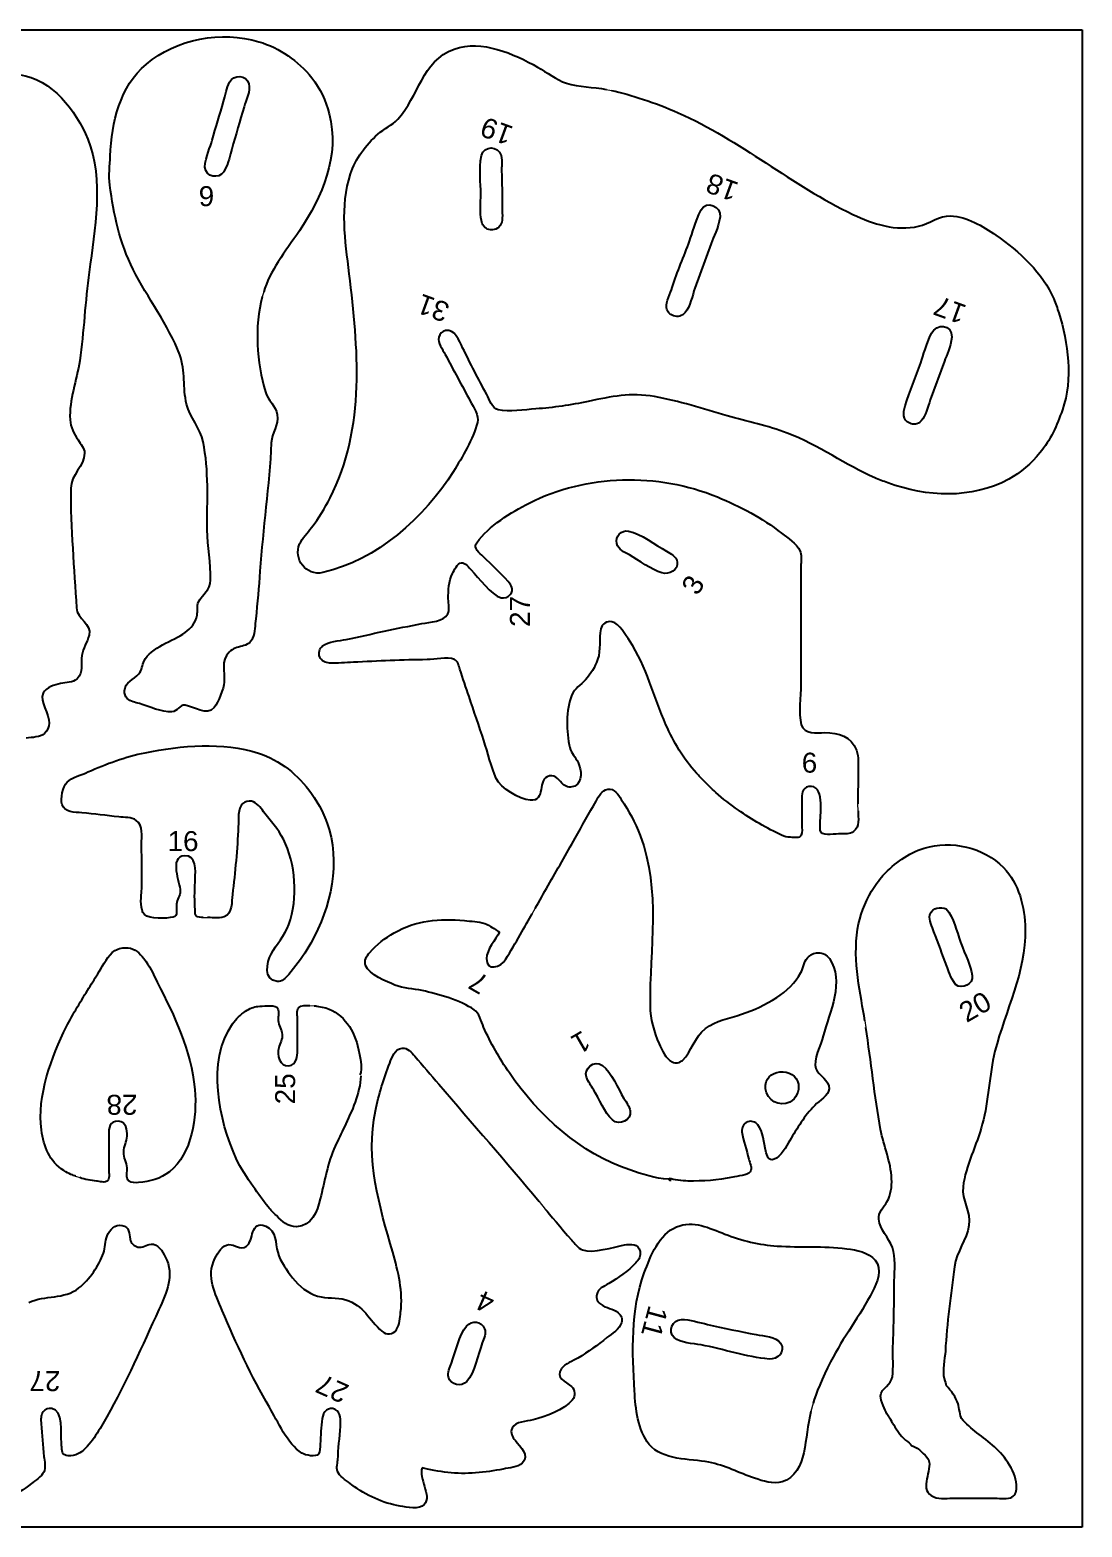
# Model space of a CAD drawing. Header units: millimetres. Extents: x 0 to 315, y 0 to 225.
# Drawn here: x 156.9 to 315, y 0 to 225 of the extents above; entities that cross this region are included whole.
import ezdxf
from ezdxf.enums import TextEntityAlignment as Align

# ---------------------------------------------------------------- set-up
doc = ezdxf.new("R2010")
doc.units = ezdxf.units.MM
doc.layers.add('Cut', color=7, linetype='Continuous', true_color=0xffffff)
doc.layers.add('Stege', color=5, linetype='Continuous', lineweight=15, true_color=0x0000ff)
doc.layers.add('Text', color=1, linetype='Continuous', lineweight=25, true_color=0xff0000)
doc.styles.add('textstyle19', font='')
doc.styles.add('textstyle21', font='')
doc.styles.add('textstyle22', font='')
doc.styles.add('textstyle23', font='')
doc.styles.add('textstyle29', font='')
doc.styles.add('textstyle31', font='')
doc.styles.add('textstyle32', font='')
doc.styles.add('textstyle35', font='')
doc.styles.add('textstyle38', font='')
doc.styles.add('textstyle42', font='')
doc.styles.add('textstyle44', font='')
doc.styles.add('textstyle48', font='')
doc.styles.add('textstyle50', font='')
doc.styles.add('textstyle56', font='')
doc.styles.add('textstyle58', font='')
doc.styles.add('textstyle6', font='')
doc.styles.add('textstyle60', font='')
doc.styles.add('textstyle8', font='')
doc.styles.get('textstyle19').set_extended_font_data('Arial')
doc.styles.get('textstyle21').set_extended_font_data('Arial')
doc.styles.get('textstyle22').set_extended_font_data('Arial')
doc.styles.get('textstyle23').set_extended_font_data('Arial')
doc.styles.get('textstyle29').set_extended_font_data('Arial')
doc.styles.get('textstyle31').set_extended_font_data('Arial')
doc.styles.get('textstyle32').set_extended_font_data('Arial')
doc.styles.get('textstyle35').set_extended_font_data('Arial')
doc.styles.get('textstyle38').set_extended_font_data('Arial')
doc.styles.get('textstyle42').set_extended_font_data('Arial')
doc.styles.get('textstyle44').set_extended_font_data('Arial')
doc.styles.get('textstyle48').set_extended_font_data('Arial')
doc.styles.get('textstyle50').set_extended_font_data('Arial')
doc.styles.get('textstyle56').set_extended_font_data('Arial')
doc.styles.get('textstyle58').set_extended_font_data('Arial')
doc.styles.get('textstyle6').set_extended_font_data('Arial')
doc.styles.get('textstyle60').set_extended_font_data('Arial')
doc.styles.get('textstyle8').set_extended_font_data('Arial')

msp = doc.modelspace()

# ---------------------------------------------------------------- linework, layer by layer
at = {"layer": 'Cut'}
for p, q in [((0, 225), (315, 225)), ((315, 225), (315, 0)), ((315, 0), (0, 0))]:
    msp.add_line(p, q, dxfattribs=at)
for points in [[(259.25, 192.91), (256.81, 186.2)], [(294.31, 175.22), (292.19, 169.39)], [(272.75, 144.64), (272.75, 139.88), (272.75, 126.66)], [(281.34, 113.44), (281.32, 108.7)], [(272.88, 109.21), (272.88, 105.51)], [(197.08, 71.65), (197.08, 76.27)], [(272.01, 67.33), (271.74, 67.72)], [(168.7, 58.89), (168.7, 54)], [(252.97, 52.39), (252.84, 52.26), (252.97, 52.13), (253.11, 52.13), (253.24, 52.13)], [(295.9, 4.35), (301.58, 4.35)]]:
    msp.add_lwpolyline(points, dxfattribs=at)
for points in [[(174.37, 219.87), (178.83, 223.63), (185.7, 224.96), (191.28, 223.23)], [(191.28, 223.23), (194.42, 222.26), (197.16, 220.39), (199.22, 217.81)], [(220.64, 222.11), (224.78, 223.6), (229.58, 221.43), (233.17, 219.41)], [(212.16, 211.6), (215.33, 215.01), (215.72, 220.33), (220.64, 222.11)], [(155.25, 218.31), (160.24, 217.53), (163.75, 212.98), (165.55, 208.58)], [(168.94, 206.05), (169.16, 211.12), (170.33, 216.46), (174.37, 219.87)], [(186.85, 217.15), (187.5, 218.35), (189.39, 218.32), (189.77, 216.89)], [(233.17, 219.41), (234.58, 218.61), (235.95, 217.52), (237.5, 217)], [(185.96, 214.24), (186.23, 215.17), (186.39, 216.31), (186.85, 217.15)], [(189.77, 216.89), (190.05, 215.88), (189.34, 214.41), (189.04, 213.45)], [(199.22, 217.81), (200.5, 216.2), (201.31, 214.38), (201.84, 212.39)], [(237.5, 217), (239.36, 216.38), (241.55, 216.46), (243.48, 216.05)], [(184.26, 208.43), (184.8, 210.38), (185.39, 212.3), (185.96, 214.24)], [(244.26, 215.9), (247.16, 215.27), (250.87, 214.08), (254.31, 212.56)], [(189.04, 213.45), (188.4, 211.34), (187.84, 209.21), (187.19, 207.1)], [(201.84, 212.39), (203.48, 206.17), (200.79, 199.86), (197.36, 194.81)], [(209.14, 209.32), (210.14, 210.2), (211.25, 210.62), (212.16, 211.6)], [(254.31, 212.56), (263.62, 208.43), (271.39, 201.65), (280.54, 197.28)], [(205.04, 203.35), (205.78, 205.63), (207.37, 207.76), (209.14, 209.32)], [(165.55, 208.58), (168.02, 202.54), (166.61, 194.92), (165.75, 188.62)], [(183.14, 204.36), (183.29, 206.1), (183.97, 207.37), (184.26, 208.43)], [(187.19, 207.1), (186.91, 206.2), (186.81, 205.11), (185.99, 203.7)], [(224.72, 206.12), (225.11, 207.7), (227.23, 207.6), (227.7, 206.15)], [(168.87, 201.69), (168.68, 203.14), (168.88, 204.6), (168.94, 206.05)], [(224.62, 200.31), (224.64, 201.98), (224.3, 203.98), (224.72, 206.12)], [(227.7, 206.15), (227.87, 205.07), (227.73, 204.44), (227.75, 203.81)], [(185.99, 203.7), (185.18, 202.53), (183.32, 202.86), (183.14, 204.36)], [(204.85, 188.37), (204.25, 193.34), (203.45, 198.44), (205.04, 203.35)], [(227.75, 203.81), (227.82, 202.02), (227.83, 200.23), (227.83, 198.44)], [(172.38, 189), (170.34, 193.08), (169.46, 197.21), (168.87, 201.69)], [(224.71, 196.34), (224.46, 197.58), (224.62, 199.04), (224.62, 200.31)], [(227.83, 198.44), (227.82, 197.63), (228, 196.57), (227.66, 195.83)], [(257.74, 197.97), (258.6, 199.44), (260.73, 198.49), (260.62, 196.92)], [(225.83, 194.99), (225.21, 195.17), (224.83, 195.72), (224.71, 196.34)], [(227.66, 195.83), (227.34, 195.14), (226.54, 194.79), (225.83, 194.99)], [(256, 193.25), (256.45, 194.49), (256.81, 196.08), (257.74, 197.97)], [(260.62, 196.92), (260.28, 195.12), (259.61, 193.89), (259.25, 192.91)], [(280.54, 197.28), (283.64, 195.8), (287, 194.72), (290.44, 195.5)], [(290.44, 195.5), (292.03, 195.85), (293.56, 197.13), (295.23, 197.06)], [(295.23, 197.06), (297.71, 196.96), (300.05, 195.5), (302.05, 194.16)], [(197.36, 194.81), (195.2, 191.63), (192.83, 188.68), (192.02, 185.63)], [(302.05, 194.16), (305.53, 191.81), (309.17, 188.38), (310.75, 184.57)], [(253.41, 186.31), (254.12, 188.66), (255.16, 190.94), (256, 193.25)], [(165.75, 188.62), (165.15, 184.19), (164.99, 179.69), (164.34, 175.27)], [(179.38, 176.17), (177.65, 180.74), (174.55, 184.65), (172.38, 189)], [(205.96, 171.37), (206.14, 177.09), (205.54, 182.7), (204.85, 188.37)], [(191.78, 184.9), (190.55, 180.48), (190.97, 174.95), (192.25, 170.62)], [(252.55, 183.26), (252.41, 184.19), (253.14, 185.4), (253.41, 186.31)], [(256.81, 186.2), (256.42, 185.14), (256.1, 183.35), (255.35, 182.51)], [(310.75, 184.57), (311.05, 183.85), (311.26, 183.2), (311.49, 182.48)], [(253.6, 182.03), (253.04, 182.22), (252.64, 182.64), (252.55, 183.26)], [(255.35, 182.51), (254.89, 182), (254.23, 181.82), (253.6, 182.03)], [(311.49, 182.48), (312.91, 178.01), (313.65, 172.49), (312.05, 167.92)], [(221.9, 177.24), (221.41, 178.23), (220.69, 180.14), (219.34, 179.83)], [(292.35, 179.41), (293.16, 180.9), (295.43, 180.83), (295.44, 178.85)], [(218.32, 178.83), (218.11, 177.95), (218.89, 177), (219.28, 176.24)], [(219.34, 179.83), (218.83, 179.72), (218.43, 179.33), (218.32, 178.83)], [(290.77, 174.97), (291.21, 176.22), (291.51, 177.65), (292.35, 179.41)], [(295.44, 178.85), (295.25, 177.25), (294.65, 176.16), (294.31, 175.22)], [(180.41, 168.77), (179.78, 171.24), (180.31, 173.71), (179.38, 176.17)], [(219.28, 176.24), (220.5, 173.89), (221.82, 171.53), (223.05, 169.2)], [(225.53, 170.22), (224.26, 172.5), (223.07, 174.9), (221.9, 177.24)], [(164.34, 175.27), (163.9, 172.32), (162.72, 169.46), (162.9, 166.42)], [(288.42, 168.51), (289.07, 170.7), (290, 172.81), (290.77, 174.97)], [(201.97, 154.68), (204.6, 159.73), (205.79, 165.7), (205.96, 171.37)], [(182.89, 163.09), (182.45, 165.16), (180.93, 166.75), (180.41, 168.77)], [(192.25, 170.62), (192.64, 169.31), (193.83, 168.51), (194.03, 167.19)], [(223.05, 169.2), (223.53, 168.31), (224.41, 167.05), (224.14, 166.02)], [(227.22, 167.9), (226.27, 168.14), (225.96, 169.44), (225.53, 170.22)], [(240.76, 169.17), (238.14, 168.62), (235.54, 168.23), (232.9, 168.05)], [(250.74, 169.9), (247.12, 170.53), (244.28, 169.91), (240.76, 169.17)], [(261.64, 167.01), (258.06, 168.04), (254.41, 169.25), (250.74, 169.9)], [(292.19, 169.39), (291.83, 168.41), (291.55, 166.98), (290.81, 166.23)], [(194.03, 167.19), (194.27, 165.61), (193.21, 164.44), (193.14, 162.96)], [(232.9, 168.05), (231.19, 167.94), (228.9, 167.5), (227.22, 167.9)], [(270.68, 164.41), (267.76, 165.54), (264.65, 166.15), (261.64, 167.01)], [(289.09, 165.89), (287.94, 166.37), (288.12, 167.47), (288.42, 168.51)], [(312.05, 167.92), (311.22, 165.55), (310.26, 163.38), (308.65, 161.42)], [(162.9, 166.42), (162.96, 165.31), (163.48, 164.29), (164.1, 163.38)], [(224.14, 166.02), (223.45, 163.47), (221.9, 160.86), (220.5, 158.62)], [(283.84, 157.67), (279.56, 159.56), (275.38, 162.6), (270.68, 164.41)], [(290.81, 166.23), (290.27, 165.7), (289.67, 165.65), (289.09, 165.89)], [(164.1, 163.38), (164.5, 162.77), (165.07, 162.17), (165.06, 161.39)], [(183.5, 149.87), (183.48, 154.22), (183.79, 158.79), (182.89, 163.09)], [(193.14, 162.96), (192.84, 156.49), (191.88, 150.11), (191.43, 143.66)], [(165.06, 161.39), (165.05, 159.47), (163.02, 158.12), (163, 156.11)], [(308.65, 161.42), (307.38, 159.87), (305.78, 158.44), (304.01, 157.49)], [(220.5, 158.62), (216.18, 151.76), (208.96, 145.27), (200.87, 143.44)], [(231.9, 153.9), (240.52, 158.26), (251.22, 158.5), (260.19, 154.82)], [(285.82, 156.93), (285.14, 157.18), (284.47, 157.39), (283.84, 157.67)], [(163, 156.11), (162.92, 150.16), (163.56, 144.01), (163.85, 138.13)], [(304.01, 157.49), (298.34, 154.43), (291.64, 154.81), (285.82, 156.93)], [(199.18, 150.2), (200.27, 151.57), (201.16, 153.13), (201.97, 154.68)], [(224.01, 147.94), (225.86, 150.46), (229.16, 152.51), (231.9, 153.9)], [(260.19, 154.82), (263.61, 153.41), (266.9, 151.67), (269.84, 149.37)], [(184.01, 142.33), (184.09, 144.81), (183.52, 147.38), (183.5, 149.87)], [(197.4, 147.76), (197.8, 148.65), (198.59, 149.46), (199.18, 150.2)], [(245.06, 147.81), (244.8, 148.87), (245.74, 149.91), (246.84, 149.68)], [(246.84, 149.68), (248.74, 149.28), (250.84, 147.62), (252.52, 146.67)], [(269.84, 149.37), (270.77, 148.64), (272.06, 147.82), (272.59, 146.75)], [(200.87, 143.44), (198.41, 142.88), (196.38, 145.49), (197.4, 147.76)], [(225.03, 145.83), (224.48, 146.38), (223.4, 147.1), (224.01, 147.94)], [(246.97, 146.09), (246.21, 146.51), (245.3, 146.87), (245.06, 147.81)], [(252.52, 146.67), (253.19, 146.29), (254.04, 145.9), (254.16, 145.03)], [(272.59, 146.75), (272.89, 146.16), (272.75, 145.29), (272.75, 144.64)], [(220.38, 143.32), (220.62, 143.8), (221.1, 144.86), (221.73, 144.93)], [(221.73, 144.93), (222.27, 145), (222.84, 144.18), (223.18, 143.84)], [(228.72, 142.13), (227.55, 143.41), (226.26, 144.6), (225.03, 145.83)], [(251.86, 143.4), (250.3, 143.87), (248.37, 145.3), (246.97, 146.09)], [(254.16, 145.03), (254.33, 143.83), (252.94, 143.08), (251.86, 143.4)], [(182.21, 139.03), (182.81, 140.26), (183.96, 140.77), (184.01, 142.33)], [(191.43, 143.66), (191.26, 141.28), (191.08, 138.88), (190.79, 136.52)], [(219.74, 139.48), (219.74, 140.78), (219.79, 142.14), (220.38, 143.32)], [(223.18, 143.84), (224.32, 142.71), (226.12, 140.08), (227.67, 139.67)], [(229.06, 140.16), (229.62, 140.87), (229.25, 141.54), (228.72, 142.13)], [(227.67, 139.67), (228.2, 139.53), (228.73, 139.74), (229.06, 140.16)], [(163.85, 138.13), (163.93, 136.47), (166.18, 135.72), (165.75, 134.03)], [(181.99, 137.05), (182.1, 137.7), (181.91, 138.42), (182.21, 139.03)], [(219.67, 137.24), (219.99, 137.9), (219.74, 138.75), (219.74, 139.48)], [(180.18, 134.43), (181.07, 135.07), (181.79, 135.94), (181.99, 137.05)], [(190.79, 136.52), (190.68, 135.58), (190.71, 134.47), (190.33, 133.61)], [(204.41, 133.4), (208.19, 134.19), (211.97, 135.09), (215.78, 135.77)], [(215.78, 135.77), (216.92, 135.97), (219.13, 136.13), (219.67, 137.24)], [(244.33, 136.04), (243.56, 136.22), (242.84, 135.74), (242.66, 134.99)], [(247.01, 133.14), (246.39, 134.07), (245.49, 135.78), (244.33, 136.04)], [(165.75, 134.03), (165.48, 132.96), (164.85, 132.09), (164.65, 130.99)], [(174.02, 130.17), (175.01, 132.19), (178.4, 133.16), (180.18, 134.43)], [(190.33, 133.61), (190.02, 132.9), (189.5, 132.57), (188.77, 132.39)], [(200.85, 132.42), (201.72, 133.15), (203.32, 133.18), (204.41, 133.4)], [(242.66, 134.99), (242.31, 133.46), (242.73, 131.91), (242.18, 130.36)], [(252.45, 120.58), (250.64, 124.72), (249.53, 129.38), (247.01, 133.14)], [(164.65, 130.99), (164.44, 129.78), (165, 128.45), (163.94, 127.49)], [(186.8, 131.48), (185.51, 130.18), (186.15, 128.57), (186.06, 127)], [(188.77, 132.39), (188.03, 132.21), (187.36, 132.04), (186.8, 131.48)], [(200.42, 130.76), (200.16, 131.37), (200.38, 132.02), (200.85, 132.42)], [(201.9, 129.84), (201.27, 129.87), (200.68, 130.15), (200.42, 130.76)], [(220.65, 130.4), (219.54, 130.87), (217.76, 130.36), (216.57, 130.36)], [(173.23, 128.22), (173.71, 128.79), (173.7, 129.5), (174.02, 130.17)], [(205.47, 129.97), (204.32, 129.92), (203.03, 129.77), (201.9, 129.84)], [(216.57, 130.36), (212.87, 130.36), (209.16, 130.13), (205.47, 129.97)], [(221.49, 128.91), (221.32, 129.43), (221.21, 130.16), (220.65, 130.4)], [(222.87, 124.81), (222.41, 126.18), (221.92, 127.54), (221.49, 128.91)], [(242.18, 130.36), (241.78, 129.23), (241.18, 128.22), (240.35, 127.32)], [(161.47, 126.78), (160.56, 126.57), (159.31, 126.22), (158.85, 125.31)], [(163.94, 127.49), (163.26, 126.89), (162.32, 126.97), (161.47, 126.78)], [(171.08, 125.68), (171.16, 127.06), (172.48, 127.31), (173.23, 128.22)], [(186.06, 127), (186.01, 126.02), (185.17, 123.95), (184.57, 123.18)], [(240.35, 127.32), (239.66, 126.57), (238.74, 126.01), (238.33, 125.07)], [(272.75, 126.66), (272.75, 124.82), (272.32, 122.35), (272.8, 120.58)], [(158.85, 125.31), (158.22, 124.08), (159.83, 122.16), (159.74, 120.81)], [(171.5, 124.53), (171.19, 124.84), (171.05, 125.24), (171.08, 125.68)], [(173.31, 123.75), (172.72, 123.92), (171.95, 124.08), (171.5, 124.53)], [(178.2, 122.52), (176.71, 122.4), (174.72, 123.34), (173.31, 123.75)], [(225.09, 118.2), (224.39, 120.35), (223.59, 122.64), (222.87, 124.81)], [(238.33, 125.07), (237.37, 122.88), (237.48, 119.44), (238.01, 117.14)], [(180.18, 123.52), (179.38, 123.64), (179.02, 122.58), (178.2, 122.52)], [(184.57, 123.18), (183.47, 121.78), (181.54, 123.31), (180.18, 123.52)], [(159.07, 119.28), (158.37, 118.66), (157.22, 118.69), (156.31, 118.57)], [(159.74, 120.81), (159.7, 120.25), (159.52, 119.68), (159.07, 119.28)], [(257.04, 113.31), (255.14, 115.41), (253.58, 117.97), (252.45, 120.58)], [(272.8, 120.58), (273.22, 119.07), (275.13, 119.39), (276.32, 119.39)], [(276.32, 119.39), (278.41, 119.39), (280.28, 118.9), (281.08, 116.75)], [(174.17, 116.38), (179.58, 117.48), (185.89, 118.02), (191.22, 116.31)], [(226.95, 112.52), (226.18, 114.18), (225.67, 116.44), (225.09, 118.2)], [(238.01, 117.14), (238.22, 116.22), (238.86, 115.75), (239.26, 114.9)], [(165.58, 113.48), (168.3, 114.71), (171.21, 115.78), (174.17, 116.38)], [(191.22, 116.31), (194.44, 115.28), (197.2, 113.02), (199.16, 110.27)], [(239.26, 114.9), (239.77, 113.81), (239.96, 111.98), (238.77, 111.37)], [(281.08, 116.75), (281.47, 115.71), (281.34, 114.53), (281.34, 113.44)], [(162.44, 111.94), (163.21, 112.67), (164.63, 113.06), (165.58, 113.48)], [(232.03, 109.23), (230.43, 109.36), (227.62, 111.05), (226.95, 112.52)], [(234.94, 112.88), (232.96, 112.49), (234.54, 109.02), (232.03, 109.23)], [(237.08, 111.56), (236.39, 112.12), (235.98, 113.08), (234.94, 112.88)], [(258.19, 112.12), (257.8, 112.53), (257.43, 112.87), (257.04, 113.31)], [(161.7, 108.56), (161.42, 109.44), (161.77, 111.31), (162.44, 111.94)], [(199.16, 110.27), (200.35, 108.59), (201.27, 106.84), (201.84, 104.85)], [(238.77, 111.37), (238.2, 111.08), (237.56, 111.19), (237.08, 111.56)], [(241.96, 109.1), (242.39, 109.84), (242.79, 110.76), (243.72, 110.9)], [(243.72, 110.9), (244.7, 111.05), (245.27, 110.08), (245.75, 109.36)], [(259.93, 110.42), (259.32, 110.97), (258.72, 111.57), (258.19, 112.12)], [(263.36, 107.74), (262.17, 108.58), (261.01, 109.44), (259.93, 110.42)], [(273.94, 111.3), (272.86, 111.11), (272.88, 110.07), (272.88, 109.21)], [(275.65, 105.91), (275.65, 107.28), (276.35, 111.7), (273.94, 111.3)], [(164.66, 107.35), (163.62, 107.45), (162.08, 107.37), (161.7, 108.56)], [(188.87, 108.74), (188.04, 108.01), (188.22, 106.27), (188.18, 105.25)], [(190.17, 109.08), (189.7, 109.18), (189.23, 109.05), (188.87, 108.74)], [(191.99, 107.5), (191.5, 108.13), (190.98, 108.89), (190.17, 109.08)], [(238.82, 103.55), (239.87, 105.4), (240.87, 107.27), (241.96, 109.1)], [(245.75, 109.36), (246.89, 107.64), (247.83, 105.9), (248.57, 103.94)], [(170.21, 106.73), (168.36, 106.92), (166.51, 107.18), (164.66, 107.35)], [(172.84, 106.21), (172.13, 106.71), (171.05, 106.63), (170.21, 106.73)], [(173.64, 102.6), (173.64, 103.78), (173.91, 105.46), (172.84, 106.21)], [(194.95, 103.4), (194.19, 104.89), (193.01, 106.16), (191.99, 107.5)], [(269.84, 103.98), (267.65, 105), (265.35, 106.33), (263.36, 107.74)], [(275.79, 104.4), (275.52, 104.75), (275.65, 105.49), (275.65, 105.91)], [(281.34, 107.63), (281.34, 106.6), (281.62, 105.23), (280.67, 104.54)], [(188.18, 105.25), (188.03, 101.88), (187.7, 98.42), (187.3, 95.07)], [(201.84, 104.85), (203.6, 98.66), (201.71, 92.06), (198.47, 86.74)], [(234.75, 96.41), (236.1, 98.77), (237.48, 101.16), (238.82, 103.55)], [(248.57, 103.94), (251.76, 95.49), (249.96, 87.06), (250.07, 78.3)], [(271.16, 103.67), (270.68, 103.69), (270.29, 103.77), (269.84, 103.98)], [(272.8, 103.97), (272.55, 103.46), (271.81, 103.63), (271.16, 103.67)], [(272.88, 105.51), (272.88, 105.07), (272.99, 104.36), (272.8, 103.97)], [(278.7, 104.19), (278.07, 104.19), (276.2, 103.88), (275.79, 104.4)], [(280.67, 104.54), (280.09, 104.12), (279.37, 104.19), (278.7, 104.19)], [(173.61, 95.33), (173.79, 97.74), (173.64, 100.2), (173.64, 102.6)], [(195.76, 90.58), (197.21, 94.43), (196.82, 99.74), (194.95, 103.4)], [(285.06, 97.94), (286.91, 99.79), (288.76, 101.26), (291.27, 102.03)], [(291.27, 102.03), (295.36, 103.3), (300.2, 102.14), (303.17, 99.13)], [(180.12, 100.89), (177.63, 100.68), (179.46, 96.87), (179.45, 95.6)], [(181.7, 97.45), (181.75, 98.61), (181.88, 101.03), (180.12, 100.89)], [(303.17, 99.13), (305.49, 96.78), (306.43, 93.13), (306.47, 89.88)], [(181.67, 93.22), (181.56, 94.62), (181.65, 96.05), (181.7, 97.45)], [(283.37, 95.56), (283.85, 96.36), (284.46, 97.18), (285.06, 97.94)], [(174.07, 92.05), (173.4, 92.75), (173.54, 94.41), (173.61, 95.33)], [(179.45, 95.6), (179.44, 94.88), (178.95, 94.3), (178.89, 93.62)], [(187.3, 95.07), (187.16, 93.97), (187.34, 92.19), (186.07, 91.71)], [(232.8, 92.97), (233.44, 94.09), (234.12, 95.3), (234.75, 96.41)], [(281.27, 89.88), (281.61, 91.91), (282.3, 93.82), (283.37, 95.56)], [(178.89, 93.62), (178.82, 92.94), (179.18, 91.79), (178.39, 91.65)], [(181.84, 91.85), (181.58, 92.17), (181.71, 92.8), (181.67, 93.22)], [(292.14, 91.99), (292.5, 93.28), (293.75, 93.18), (294.58, 92.92)], [(294.58, 92.92), (295.72, 91.6), (296.13, 89.53), (296.75, 87.89)], [(178.39, 91.65), (177.37, 91.48), (174.81, 91.28), (174.07, 92.05)], [(182.9, 91.63), (182.57, 91.63), (182.06, 91.57), (181.84, 91.85)], [(186.07, 91.71), (185.19, 91.39), (183.83, 91.63), (183.56, 91.63)], [(193.1, 86.08), (193.94, 87.59), (195.14, 88.93), (195.76, 90.58)], [(211.6, 89.29), (214.95, 91.2), (218.4, 91.52), (222.17, 91.14)], [(222.17, 91.14), (223.17, 91.04), (224.27, 91.08), (225.21, 90.71)], [(225.21, 90.71), (226.02, 90.4), (226.72, 89.86), (227.46, 89.4)], [(228.36, 85.31), (229.89, 87.81), (231.33, 90.42), (232.34, 92.15)], [(292.74, 89.48), (292.46, 90.22), (291.92, 91.18), (292.14, 91.99)], [(207.94, 86.36), (208.96, 87.55), (210.24, 88.52), (211.6, 89.29)], [(227.46, 89.4), (226.83, 88.33), (225.51, 86.73), (225.49, 85.44)], [(282.34, 76.09), (281.78, 79.84), (280.47, 85.05), (281.27, 89.88)], [(294.65, 84.32), (294.01, 86.04), (293.39, 87.77), (292.74, 89.48)], [(296.75, 87.89), (297.46, 85.88), (298.32, 84.36), (298.5, 82.89)], [(306.47, 89.88), (306.55, 83.25), (303.48, 77.76), (301.91, 71.5)], [(167.29, 83.48), (167.97, 84.55), (168.53, 85.94), (169.63, 86.63)], [(169.63, 86.63), (170.23, 87.02), (170.89, 87.1), (171.61, 87.04)], [(171.61, 87.04), (172.64, 86.95), (173.38, 86.24), (173.97, 85.46)], [(194, 82), (191.95, 82.17), (192.44, 84.91), (193.1, 86.08)], [(198.47, 86.74), (197.67, 85.43), (196.77, 84.2), (195.76, 83.04)], [(207.32, 84.38), (207.03, 85.15), (207.45, 85.8), (207.94, 86.36)], [(272.74, 83.32), (273.16, 84.07), (273.17, 84.94), (273.74, 85.56)], [(273.74, 85.56), (274.14, 85.99), (274.71, 86.31), (275.31, 86.32)], [(275.31, 86.32), (276, 86.32), (276.63, 85.98), (277.02, 85.43)], [(165.69, 80.97), (166.25, 81.89), (166.74, 82.62), (167.29, 83.48)], [(173.97, 85.46), (174.77, 84.41), (175.41, 83.09), (176, 81.89)], [(211.73, 81.46), (210.5, 81.95), (207.81, 83.06), (207.32, 84.38)], [(225.49, 85.44), (225.46, 83.41), (227.67, 84.18), (228.36, 85.31)], [(269.1, 79.58), (270.57, 80.54), (271.9, 81.8), (272.74, 83.32)], [(277.02, 85.43), (279.38, 82.1), (277.02, 77.34), (276.09, 73.81)], [(295.98, 81.52), (295.18, 82.63), (294.92, 83.62), (294.65, 84.32)], [(176, 81.89), (178.67, 76.57), (181.06, 71.81), (181.63, 65.77)], [(195.76, 83.04), (195.26, 82.47), (194.8, 81.94), (194, 82)], [(215.83, 80.62), (214.47, 80.92), (213.04, 80.95), (211.73, 81.46)], [(298.5, 82.89), (298.67, 81.56), (296.97, 80.76), (295.98, 81.52)], [(162.33, 75.15), (163.26, 77.03), (164.66, 79.27), (165.69, 80.97)], [(223.61, 77.75), (221.61, 79.16), (218.25, 80.09), (215.83, 80.62)], [(263.81, 77.07), (265.71, 77.68), (267.42, 78.49), (269.1, 79.58)], [(187.31, 75.61), (187.86, 76.4), (188.48, 77), (189.28, 77.52)], [(189.28, 77.52), (189.88, 77.91), (190.49, 78.2), (191.13, 78.25)], [(191.13, 78.25), (191.74, 78.29), (193.44, 78.53), (193.96, 78.12)], [(193.96, 78.12), (194.39, 77.78), (194.15, 76.64), (194.18, 76.14)], [(197.08, 76.27), (197.08, 76.75), (196.91, 77.66), (197.22, 78.05)], [(197.22, 78.05), (197.52, 78.43), (198.53, 78.39), (198.93, 78.39)], [(199.59, 78.34), (199.84, 78.34), (199.78, 78.31), (200.25, 78.25)], [(200.25, 78.25), (203.27, 77.87), (205.1, 75.55), (205.98, 72.84)], [(225.05, 75.13), (224.66, 76.01), (224.42, 77.19), (223.61, 77.75)], [(250.07, 78.3), (250.09, 76.39), (250.67, 74.33), (251.44, 72.62)], [(258.39, 74.93), (259.94, 76.11), (261.98, 76.47), (263.81, 77.07)], [(158.58, 59.69), (157.91, 64.72), (160.11, 70.73), (162.33, 75.15)], [(187.87, 55.39), (185.26, 61.09), (183.37, 70.01), (187.31, 75.61)], [(194.18, 76.14), (194.23, 75.4), (194.73, 74.77), (194.78, 74.03)], [(228.92, 68.25), (227.43, 70.41), (226.09, 72.77), (225.05, 75.13)], [(254.93, 70.14), (256.37, 71.49), (256.68, 73.6), (258.39, 74.93)], [(284.72, 59.74), (283.77, 64.81), (283.3, 69.97), (282.51, 75.07)], [(194.26, 72.04), (193.96, 70.99), (194.38, 69.14), (195.76, 69.33)], [(194.78, 74.03), (194.84, 73.29), (194.45, 72.72), (194.26, 72.04)], [(205.98, 72.84), (206.3, 71.85), (207, 68.57), (206.47, 67.95)], [(212.79, 71.98), (213.62, 72.05), (214.2, 71.34), (214.7, 70.77)], [(251.44, 72.62), (251.85, 71.72), (252.45, 70.37), (253.37, 69.9)], [(276.09, 73.81), (275.76, 72.55), (274.54, 70.15), (275, 68.91)], [(195.76, 69.33), (196.93, 69.5), (197.08, 70.71), (197.08, 71.65)], [(210.94, 69.71), (211.29, 70.59), (211.68, 71.87), (212.79, 71.98)], [(214.7, 70.77), (215.9, 69.36), (217.11, 67.94), (218.32, 66.54)], [(240.52, 67.59), (240.05, 68.96), (241.68, 70.26), (242.92, 69.36)], [(253.37, 69.9), (253.92, 69.62), (254.5, 69.74), (254.93, 70.14)], [(301.91, 71.5), (301.01, 67.89), (300.97, 64.15), (300.01, 60.53)], [(206.6, 67.81), (206.48, 65.1), (205.25, 62.56), (204.12, 60.15)], [(208.8, 62.57), (209.32, 65.03), (210.01, 67.38), (210.94, 69.71)], [(247.02, 53.67), (239.63, 56.13), (233.31, 61.88), (228.92, 68.25)], [(241.57, 65.74), (241.2, 66.34), (240.75, 66.93), (240.52, 67.59)], [(242.92, 69.36), (244.24, 68.4), (245.28, 65.8), (246.12, 64.42)], [(267.44, 65.87), (267.03, 69.01), (271.94, 69.29), (272.37, 66.54)], [(275, 68.91), (275.39, 67.84), (277.06, 67.19), (276.98, 65.87)], [(181.63, 65.77), (182.03, 61.63), (181.24, 56.12), (177.82, 53.39)], [(218.32, 66.54), (223.35, 60.69), (228.44, 54.88), (233.38, 48.95)], [(244.42, 61.19), (243.24, 62.25), (242.4, 64.39), (241.57, 65.74)], [(271.08, 63.88), (269.49, 63.02), (267.66, 64.18), (267.44, 65.87)], [(272.37, 66.54), (272.54, 65.5), (272.03, 64.39), (271.08, 63.88)], [(276.98, 65.87), (276.93, 64.86), (275.49, 64.05), (274.82, 63.37)], [(246.12, 64.42), (246.47, 63.86), (246.99, 63.22), (247.1, 62.57)], [(274.82, 63.37), (273.28, 61.82), (272.18, 59.93), (271.06, 58.08)], [(170.16, 60.99), (168.81, 61.1), (168.7, 59.94), (168.7, 58.89)], [(171.47, 58.76), (171.51, 59.72), (171.33, 60.9), (170.16, 60.99)], [(211.39, 41.29), (209.39, 48.31), (207.23, 55.21), (208.8, 62.57)], [(247.1, 62.57), (247.36, 61.08), (245.46, 60.27), (244.42, 61.19)], [(264.74, 60.9), (264.11, 60.63), (263.79, 60.05), (263.88, 59.4)], [(266.27, 60.44), (265.9, 60.88), (265.31, 61.13), (264.74, 60.9)], [(161.96, 53.57), (159.79, 54.97), (158.92, 57.16), (158.58, 59.69)], [(170.95, 56.38), (170.96, 57.24), (171.45, 57.92), (171.47, 58.76)], [(204.12, 60.15), (203.68, 59.21), (203.16, 58.15), (202.74, 57.24)], [(263.88, 59.4), (264.06, 58.05), (264.58, 56.63), (264.92, 55.3)], [(267.47, 56.49), (267.14, 57.69), (267.08, 59.48), (266.27, 60.44)], [(286.38, 52.34), (286.27, 54.88), (285.19, 57.26), (284.72, 59.74)], [(300.01, 60.53), (299.2, 57.46), (297.5, 54.3), (297.11, 51.15)], [(171.47, 54), (171.41, 54.85), (170.94, 55.49), (170.95, 56.38)], [(202.74, 57.24), (201.59, 54.79), (201.17, 51.94), (200.5, 49.31)], [(268.7, 55.27), (267.81, 54.94), (267.66, 55.84), (267.47, 56.49)], [(271.06, 58.08), (270.52, 57.19), (269.75, 55.65), (268.7, 55.27)], [(168.7, 54), (168.7, 53.49), (168.89, 52.51), (168.57, 52.1)], [(171.69, 52.02), (171.25, 52.4), (171.51, 53.48), (171.47, 54)], [(190.43, 51.16), (189.51, 52.47), (188.53, 53.96), (187.87, 55.39)], [(264.92, 55.3), (265.05, 54.8), (265.46, 53.85), (265.13, 53.39)], [(163.7, 52.76), (163.46, 52.81), (162.7, 53.09), (161.96, 53.57)], [(166.85, 52), (166.06, 52.09), (165.16, 52.22), (164.34, 52.51)], [(168.57, 52.1), (168.21, 51.65), (167.28, 51.95), (166.85, 52)], [(173.2, 51.78), (172.76, 51.74), (172.04, 51.71), (171.69, 52.02)], [(177.82, 53.39), (176.49, 52.33), (174.87, 51.93), (173.2, 51.78)], [(252.84, 52.26), (250.86, 52.34), (248.89, 53.05), (247.02, 53.67)], [(255.75, 52), (254.93, 52), (253.6, 52.2), (252.97, 52.39)], [(262.49, 52.6), (260.26, 52.11), (258.02, 51.98), (255.75, 52)], [(265.13, 53.39), (264.71, 52.8), (263.17, 52.75), (262.49, 52.6)], [(285.68, 48.9), (286.28, 49.96), (286.43, 51.12), (286.38, 52.34)], [(192.66, 48.12), (191.88, 49.1), (191.16, 50.13), (190.43, 51.16)], [(297.11, 51.15), (296.87, 49.13), (298.31, 47.41), (298, 45.33)], [(193.91, 46.8), (193.44, 47.26), (193.06, 47.61), (192.66, 48.12)], [(200.5, 49.31), (200.02, 47.42), (199.21, 45.21), (196.95, 45.14)], [(234.29, 47.8), (234.97, 47.04), (236.67, 44.97), (238.29, 43.14)], [(284.43, 46.26), (284.35, 47.3), (285.2, 48.07), (285.68, 48.9)], [(168.48, 43.79), (168.84, 44.69), (169.67, 45.53), (170.7, 45.33)], [(170.7, 45.33), (171.87, 45.11), (171.75, 44.14), (171.94, 43.26)], [(189.39, 42.2), (190.53, 42.95), (189.94, 46.21), (192.3, 45.22)], [(192.3, 45.22), (193.96, 44.53), (193.71, 42.68), (194.1, 41.29)], [(196.95, 45.14), (195.67, 45.1), (194.75, 45.96), (193.91, 46.8)], [(249.2, 38.2), (250.15, 40.74), (251.35, 43.97), (254.06, 45.12)], [(254.06, 45.12), (256.59, 46.19), (258.95, 44.93), (261.33, 44.02)], [(286.5, 42.03), (285.98, 43.47), (284.55, 44.71), (284.43, 46.26)], [(298, 45.33), (297.66, 43.12), (296.13, 41.39), (295.82, 39.12)], [(167.91, 41.15), (168.23, 42.03), (168.12, 42.89), (168.48, 43.79)], [(171.94, 43.26), (172.06, 42.64), (172.45, 42.24), (173.08, 42.08)], [(238.29, 43.14), (238.76, 42.62), (239.19, 41.92), (239.89, 41.65)], [(261.33, 44.02), (263.81, 43.07), (266.5, 42.41), (269.16, 42.23)], [(164.22, 35.93), (165.79, 37.16), (167.24, 39.3), (167.91, 41.15)], [(173.08, 42.08), (173.81, 41.9), (174.36, 42.46), (175.06, 42.52)], [(175.06, 42.52), (176.07, 42.62), (176.8, 41.41), (177.2, 40.62)], [(177.2, 40.62), (178.62, 37.84), (177.45, 35.31), (176.24, 32.69)], [(184.67, 40.36), (185.09, 41.22), (185.74, 42.37), (186.75, 42.45)], [(186.75, 42.45), (187.71, 42.52), (188.42, 41.56), (189.39, 42.2)], [(194.1, 41.29), (194.49, 39.92), (195.49, 38.56), (196.35, 37.45)], [(212.58, 32.3), (212.99, 35.3), (212.21, 38.42), (211.39, 41.29)], [(239.89, 41.65), (241.45, 41.05), (244.6, 42.11), (246.23, 42.4)], [(246.23, 42.4), (247.17, 42.57), (248.33, 42.61), (248.57, 41.42)], [(248.57, 41.42), (248.71, 40.74), (248.4, 40.19), (247.94, 39.71)], [(269.16, 42.23), (272.66, 41.99), (276.12, 42.31), (279.62, 41.82)], [(279.62, 41.82), (281.1, 41.62), (282.9, 41.33), (283.91, 40.12)], [(286.78, 37), (286.78, 38.61), (287.05, 40.49), (286.5, 42.03)], [(185.77, 32.56), (184.69, 35.13), (183.31, 37.62), (184.67, 40.36)], [(247.94, 39.71), (246.78, 38.49), (245.29, 37.46), (243.85, 36.59)], [(283.91, 40.12), (285.05, 38.75), (284.2, 36.76), (283.49, 35.38)], [(295.82, 39.12), (295.27, 34.94), (294.68, 30.64), (294.45, 26.43)], [(196.35, 37.45), (197.31, 36.25), (198.61, 35.1), (200.1, 34.7)], [(243.85, 36.59), (243.11, 36.14), (242.22, 35.89), (242.05, 34.94)], [(247.73, 20.45), (247.39, 26.21), (247.13, 32.64), (249.2, 38.2)], [(286.57, 27.09), (286.69, 30.38), (286.78, 33.72), (286.78, 37)], [(156.69, 33.73), (159.17, 34.94), (161.98, 34.16), (164.22, 35.93)], [(200.1, 34.7), (201.48, 34.33), (202.93, 34.57), (204.33, 34.15)], [(204.33, 34.15), (207.03, 33.32), (207.82, 31.15), (209.76, 29.42)], [(242.05, 34.94), (241.94, 34.34), (242.2, 33.83), (242.67, 33.48)], [(283.49, 35.38), (281.61, 31.73), (279.08, 28.48), (277.21, 24.85)], [(176.24, 32.69), (173.72, 27.24), (171.38, 21.82), (168.4, 16.56)], [(192.85, 18.02), (190.16, 22.62), (187.83, 27.65), (185.77, 32.56)], [(211.96, 29.67), (212.47, 30.45), (212.46, 31.41), (212.58, 32.3)], [(242.67, 33.48), (243.49, 32.86), (244.49, 32.86), (245.28, 32.21)], [(245.28, 32.21), (245.73, 31.85), (245.93, 31.28), (245.78, 30.71)], [(209.76, 29.42), (210.45, 28.81), (211.44, 28.89), (211.96, 29.67)], [(220.21, 24.63), (220.85, 26.31), (221.35, 28.81), (222.49, 30.18)], [(222.49, 30.18), (223.28, 31.12), (224.74, 30.95), (225.19, 29.79)], [(225.19, 29.79), (225.47, 29.08), (225.09, 28.35), (224.85, 27.67)], [(245.78, 30.71), (245.53, 29.8), (244.31, 29.04), (243.59, 28.47)], [(253.7, 28.47), (252.66, 29.44), (253.45, 31.15), (254.77, 31.19)], [(254.77, 31.19), (255.99, 31.22), (257.51, 30.73), (258.7, 30.46)], [(258.7, 30.46), (261.12, 29.91), (263.58, 29.39), (266, 28.92)], [(224.85, 27.67), (224.22, 25.97), (223.73, 23.22), (222.52, 21.89)], [(243.59, 28.47), (242.19, 27.37), (240.75, 26.33), (239.23, 25.4)], [(257.74, 27.38), (256.53, 27.61), (254.61, 27.62), (253.7, 28.47)], [(267.97, 25.25), (264.61, 25.55), (261.07, 26.75), (257.74, 27.38)], [(266, 28.92), (267.13, 28.71), (268.97, 28.66), (269.68, 27.62)], [(269.68, 27.62), (270.53, 26.39), (269.22, 25.14), (267.97, 25.25)], [(286.5, 22.59), (286.68, 23.99), (286.52, 25.66), (286.57, 27.09)], [(239.23, 25.4), (238.46, 24.93), (237.32, 24.55), (236.78, 23.83)], [(277.21, 24.85), (275.99, 22.47), (274.92, 19.95), (274.58, 18.63)], [(294.45, 26.43), (294.38, 25.26), (293.96, 23.44), (294.26, 22.33)], [(219.75, 22.52), (219.56, 23.19), (219.97, 24.01), (220.21, 24.63)], [(222.52, 21.89), (221.7, 20.99), (220.1, 21.32), (219.75, 22.52)], [(236.78, 23.83), (235.7, 22.38), (237.45, 21.89), (238.25, 21.12)], [(284.72, 19.69), (284.85, 20.97), (286.33, 21.33), (286.5, 22.59)], [(238.25, 21.12), (238.83, 20.57), (238.89, 19.73), (238.38, 19.09)], [(249.95, 12.42), (248.22, 14.55), (247.89, 17.84), (247.73, 20.45)], [(294.26, 22.33), (294.41, 21.79), (294.53, 21.55), (294.58, 21.27)], [(296.36, 18.5), (296.01, 19.57), (295.39, 20.45), (294.58, 21.27)], [(197.72, 11.11), (195.55, 12.51), (194.12, 15.87), (192.85, 18.02)], [(202.74, 17.68), (201.76, 18.16), (200.91, 17.29), (200.78, 16.31)], [(238.38, 19.09), (237.18, 17.61), (234.3, 16.55), (232.48, 16.1)], [(285.68, 17.04), (285.44, 17.49), (284.66, 19.05), (284.72, 19.69)], [(296.9, 16.33), (296.67, 16.62), (296.53, 17.97), (296.36, 18.5)], [(158.86, 17.33), (158.44, 16.83), (158.5, 16.14), (158.56, 15.5)], [(160.13, 17.83), (159.64, 17.92), (159.18, 17.7), (158.86, 17.33)], [(161.6, 12.73), (161.47, 14.1), (161.96, 17.53), (160.13, 17.83)], [(168.4, 16.56), (167.37, 14.75), (166.25, 12.64), (164.62, 11.3)], [(200.78, 16.31), (200.62, 15.04), (200.57, 13.75), (200.48, 12.47)], [(203.52, 15.12), (203.59, 16.01), (203.64, 17.25), (202.74, 17.68)], [(232.48, 16.1), (231.44, 15.84), (229.89, 15.93), (229.34, 14.85)], [(274.24, 17.37), (273.71, 15.35), (273.61, 13.22), (273.17, 11.17)], [(286.51, 15.59), (286.16, 16.42), (285.94, 16.55), (285.68, 17.04)], [(301.84, 12.04), (300.16, 13.59), (298.15, 14.71), (296.9, 16.33)], [(158.56, 15.5), (158.72, 13.88), (158.8, 12.25), (158.96, 10.61)], [(203.13, 10.09), (203.21, 11.77), (203.41, 13.44), (203.52, 15.12)], [(229.34, 14.85), (228.98, 14.16), (229.4, 13.53), (229.82, 13)], [(286.51, 15.59), (286.77, 15.27), (286.96, 14.94), (287.3, 14.4)], [(287.3, 14.4), (288.06, 13.2), (288.99, 12.77), (289.38, 12.25)], [(162.02, 10.88), (161.59, 11.16), (161.65, 12.24), (161.6, 12.73)], [(164.62, 11.3), (164.09, 10.87), (162.67, 10.45), (162.02, 10.88)], [(200.48, 12.47), (200.45, 12.01), (200.5, 11.31), (200.23, 10.97)], [(229.82, 13), (230.53, 12.08), (232.05, 10.76), (230.87, 9.61)], [(258.91, 9.74), (256.06, 10.3), (251.94, 9.98), (249.95, 12.42)], [(289.38, 12.25), (290.45, 11.84), (290.43, 11.67), (291.14, 11.04)], [(305.15, 5.94), (305.23, 8.21), (303.41, 10.6), (301.84, 12.04)], [(158.96, 10.61), (159.03, 9.91), (159.29, 8.93), (158.93, 8.24)], [(200.23, 10.97), (199.86, 10.5), (198.28, 10.75), (197.72, 11.11)], [(203.22, 8.12), (202.82, 8.72), (203.1, 9.41), (203.13, 10.09)], [(230.87, 9.61), (230.19, 8.96), (228.9, 8.9), (227.99, 8.72)], [(265.75, 7.34), (263.48, 8.12), (261.27, 9.29), (258.91, 9.74)], [(273.17, 11.17), (272.77, 9.33), (271.86, 7.34), (269.92, 6.8)], [(292.04, 9.77), (292.26, 8.07), (290.42, 5.49), (292.73, 4.52)], [(291.14, 11.04), (291.46, 10.75), (291.98, 10.3), (292.04, 9.77)], [(158.93, 8.24), (158.58, 7.57), (157.66, 7), (157.09, 6.53)], [(205.25, 6.35), (204.6, 6.85), (203.67, 7.43), (203.22, 8.12)], [(215.83, 8.9), (215.15, 7.34), (217.34, 4.77), (216.13, 3.38)], [(219.66, 8.2), (218.47, 8.35), (216.7, 8.58), (215.83, 8.9)], [(227.99, 8.72), (225.28, 8.18), (222.42, 7.87), (219.66, 8.2)], [(269.92, 6.8), (268.56, 6.42), (267.04, 6.9), (265.75, 7.34)], [(157.09, 6.53), (154.83, 4.69), (152.09, 3.62), (149.29, 3.15)], [(212.52, 3.14), (209.91, 3.59), (207.34, 4.76), (205.25, 6.35)], [(292.73, 4.52), (293.61, 4.14), (294.94, 4.35), (295.9, 4.35)], [(304.22, 4.39), (304.91, 4.57), (305.12, 5.3), (305.15, 5.94)], [(216.13, 3.38), (215.43, 2.57), (213.49, 2.98), (212.52, 3.14)], [(301.58, 4.35), (302.4, 4.35), (303.45, 4.19), (304.22, 4.39)]]:
    msp.add_open_spline(points, degree=3, dxfattribs=at)
at = {"layer": 'Stege'}
for p, q in [((243.48, 216.05), (244.26, 215.9)), ((192.02, 185.63), (191.78, 184.9)), ((281.34, 107.63), (281.32, 108.7)), ((232.34, 92.15), (232.8, 92.97)), ((182.9, 91.63), (183.56, 91.63)), ((183.56, 91.63), (183.56, 91.63)), ((198.93, 78.39), (199.59, 78.34)), ((282.34, 76.09), (282.51, 75.07)), ((163.7, 52.76), (164.34, 52.51)), ((164.34, 52.51), (164.34, 52.51)), ((233.38, 48.95), (234.29, 47.8)), ((274.58, 18.63), (274.24, 17.37))]:
    msp.add_line(p, q, dxfattribs=at)

# ---------------------------------------------------------------- texts
at = {"layer": 'Text'}
for s, rotation, style, p in [('19', 160, 'textstyle38', (227, 209.78)), ('18', 160, 'textstyle48', (260.88, 201.35)), ('31', 160, 'textstyle8', (217.46, 183.19)), ('17', 160, 'textstyle50', (295.13, 182.91)), ('3', 60, 'textstyle21', (256.51, 141.61)), ('27', 90, 'textstyle56', (230.51, 137.61)), ('7', 150, 'textstyle35', (224.29, 81.8)), ('20', 30, 'textstyle42', (298.91, 78.2)), ('1', 210, 'textstyle22', (239.68, 72.85)), ('25', 90, 'textstyle60', (195.22, 65.86)), ('28', 180, 'textstyle6', (170.7, 63.46)), ('4', 156, 'textstyle32', (225.29, 33.8)), ('11', 255, 'textstyle29', (250.75, 30.84)), ('27', 180, 'textstyle19', (159.11, 21.93)), ('27', 156, 'textstyle58', (202.29, 20.8))]:
    msp.add_text(s, height=3, rotation=rotation, dxfattribs=dict(at, style=style)).set_placement(p, align=Align.MIDDLE_CENTER)
for s, style, p in [('9', 'textstyle23', (183.39, 200.02)), ('6', 'textstyle31', (274.03, 114.88)), ('16', 'textstyle44', (179.87, 103.09))]:
    msp.add_text(s, height=3, dxfattribs=dict(at, style=style)).set_placement(p, align=Align.MIDDLE_CENTER)

doc.saveas('drawing.dxf')
